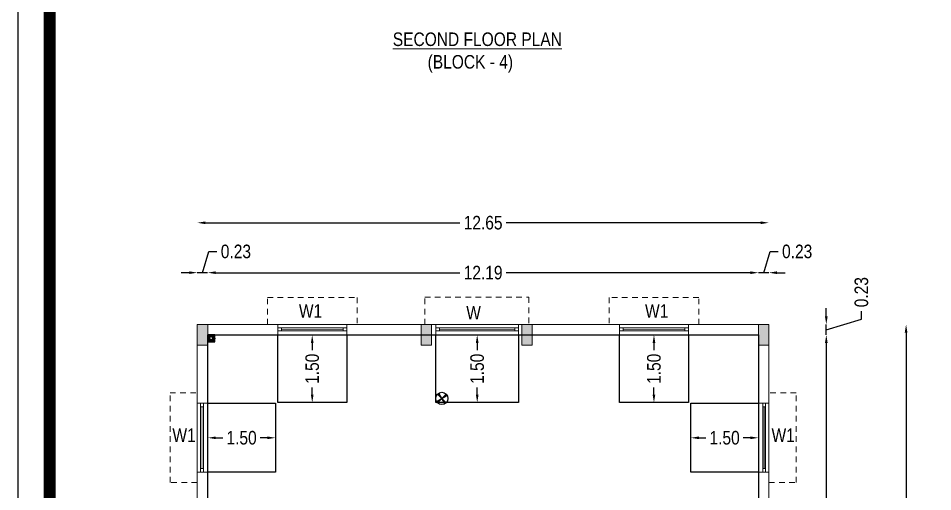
# Model space of a CAD drawing. Header units: metres. Extents: x 3750 to 6203, y 1588 to 3614.
# Drawn here: x 3757.34 to 3777.58, y 1770.24 to 1780.73 of the extents above; entities that cross this region are included whole.
import ezdxf

# ---------------------------------------------------------------- set-up
doc = ezdxf.new("R2010")
doc.units = ezdxf.units.M
doc.linetypes.add('HIDDEN2', pattern=[0.1875, 0.125, -0.0625])
for name, color, linetype in [('00', 7, 'Continuous'), ('BLK_4_FLR_0_CARPET_AREA', 14, 'Continuous'), ('BLK_4_FLR_0_REGULAR_ROOM_1', 2, 'Continuous'), ('BLK_4_FLR_0_ROOM_1_LIGHT_VENTILATION_1', 2, 'Continuous')]:
    doc.layers.add(name, color=color, linetype=linetype)
doc.styles.add('style2a', font='swissc.ttf')
doc.dimstyles.get("Standard").update_dxf_attribs({"dimtxt": 0.3, "dimasz": 0.18, "dimexe": 0.18, "dimexo": 0.0625, "dimgap": 0.09, "dimtad": 0, "dimzin": 0, "dimdsep": 46, "dimtxsty": 'style2a', "dimcen": 0.09, "dimse1": 1, "dimse2": 1, "dimadec": 0, "dimazin": 0, "dimtfac": 1, "dimtofl": 0, "dimtmove": 0, "dimatfit": 3, "dimfxl": 0, "dimtolj": 1, "dimtzin": 0, "dimarcsym": 0})

# ---------------------------------------------------------------- blocks, each defined once
blk = doc.blocks.new('*D478')
at = {"color": 0, "lineweight": -2, "ltscale": 10}
for p, q in [((3761.416705742695, 1775.096907240161), (3761.557462236202, 1775.56609555185)), ((3761.557462236202, 1775.56609555185), (3761.737462236201, 1775.56609555185)), ((3761.122405514097, 1775.096907240161), (3760.942405514096, 1775.096907240161)), ((3761.531005971294, 1775.096907240161), (3761.302405514096, 1775.096907240161)), ((3761.711005971295, 1775.096907240161), (3761.891005971294, 1775.096907240161))]:
    blk.add_line(p, q, dxfattribs=at)
at = {"color": 0, "ltscale": 10}
for points in [[(3761.122405514097, 1775.126907240161), (3761.122405514097, 1775.066907240162), (3761.302405514096, 1775.096907240161)], [(3761.711005971295, 1775.126907240161), (3761.711005971295, 1775.066907240162), (3761.531005971294, 1775.096907240161)]]:
    blk.add_solid(points, dxfattribs=at)
at = {"layer": 'Defpoints', "color": 0, "ltscale": 10}
for p in [(3761.302405514096, 1775.096907240161), (3761.302405514096, 1773.642789005001), (3761.531005971294, 1773.642789005001)]:
    blk.add_point(p, dxfattribs=at)
at = {"color": 0, "lineweight": 18, "ltscale": 10, "insert": (3762.156488210229, 1775.56609555185), "char_height": 0.3, "attachment_point": 5, "style": 'style2a'}
blk.add_mtext('\\A1;0.23', dxfattribs=at)
blk = doc.blocks.new('*D479')
at = {"color": 0, "lineweight": -2, "ltscale": 10}
for p, q in [((3761.712405514089, 1775.096907240161), (3767.114096085363, 1775.096907240161)), ((3773.541630812485, 1775.096907240161), (3768.139940241209, 1775.096907240161))]:
    blk.add_line(p, q, dxfattribs=at)
at = {"color": 0, "ltscale": 10}
for points in [[(3761.712405514089, 1775.126907240161), (3761.712405514089, 1775.066907240162), (3761.532405514089, 1775.096907240161)], [(3773.541630812485, 1775.126907240161), (3773.541630812485, 1775.066907240162), (3773.721630812485, 1775.096907240161)]]:
    blk.add_solid(points, dxfattribs=at)
at = {"layer": 'Defpoints', "color": 0, "ltscale": 10}
for p in [(3773.721630812485, 1775.096907240161), (3761.532405514089, 1773.200781530247), (3773.721630812485, 1773.200781530245)]:
    blk.add_point(p, dxfattribs=at)
at = {"color": 0, "lineweight": 18, "ltscale": 10, "insert": (3767.627018163287, 1775.096907240161), "char_height": 0.3, "attachment_point": 5, "style": 'style2a'}
blk.add_mtext('\\A1;12.19', dxfattribs=at)
blk = doc.blocks.new('*D480')
at = {"color": 0, "lineweight": -2, "ltscale": 10}
for p, q in [((3761.482405514092, 1776.202888820266), (3767.115362319137, 1776.202888820266)), ((3773.771630812496, 1776.202888820266), (3768.138674007449, 1776.202888820266))]:
    blk.add_line(p, q, dxfattribs=at)
at = {"color": 0, "ltscale": 10}
for points in [[(3761.482405514092, 1776.232888820266), (3761.482405514092, 1776.172888820266), (3761.302405514092, 1776.202888820266)], [(3773.771630812496, 1776.232888820266), (3773.771630812496, 1776.172888820266), (3773.951630812496, 1776.202888820266)]]:
    blk.add_solid(points, dxfattribs=at)
at = {"layer": 'Defpoints', "color": 0, "ltscale": 10}
for p in [(3761.302405514092, 1776.202888820266), (3761.302405514092, 1773.947589614621), (3773.951630812496, 1773.947589614621)]:
    blk.add_point(p, dxfattribs=at)
at = {"color": 0, "lineweight": 18, "ltscale": 10, "insert": (3767.627018163293, 1776.202888820266), "char_height": 0.3, "attachment_point": 5, "style": 'style2a'}
blk.add_mtext('\\A1;12.65', dxfattribs=at)
blk = doc.blocks.new('*D481')
at = {"color": 0, "lineweight": -2, "ltscale": 10}
for p, q in [((3773.837330583898, 1775.096907240161), (3773.978087077402, 1775.56609555185)), ((3773.978087077402, 1775.56609555185), (3774.158087077402, 1775.56609555185)), ((3773.543030355297, 1775.096907240161), (3773.363030355297, 1775.096907240161)), ((3773.951630812496, 1775.096907240161), (3773.723030355296, 1775.096907240161)), ((3774.131630812494, 1775.096907240161), (3774.311630812495, 1775.096907240161))]:
    blk.add_line(p, q, dxfattribs=at)
at = {"color": 0, "ltscale": 10}
for points in [[(3773.543030355297, 1775.126907240161), (3773.543030355297, 1775.066907240162), (3773.723030355296, 1775.096907240161)], [(3774.131630812494, 1775.126907240161), (3774.131630812494, 1775.066907240162), (3773.951630812496, 1775.096907240161)]]:
    blk.add_solid(points, dxfattribs=at)
at = {"layer": 'Defpoints', "color": 0, "ltscale": 10}
for p in [(3773.723030355296, 1775.096907240161), (3773.723030355296, 1773.642789005001), (3773.951630812496, 1773.642789005001)]:
    blk.add_point(p, dxfattribs=at)
at = {"color": 0, "lineweight": 18, "ltscale": 10, "insert": (3774.577113051428, 1775.56609555185), "char_height": 0.3, "attachment_point": 5, "style": 'style2a'}
blk.add_mtext('\\A1;0.23', dxfattribs=at)
blk = doc.blocks.new('*D482')
at = {"color": 0, "lineweight": -2, "ltscale": 10}
for p, q in [((3776.987203063287, 1773.767589614622), (3776.987203063287, 1762.274136659193)), ((3776.987203063287, 1749.743540846621), (3776.987203063287, 1761.23699380205))]:
    blk.add_line(p, q, dxfattribs=at)
at = {"color": 0, "ltscale": 10}
for points in [[(3776.957203063286, 1773.767589614622), (3777.017203063286, 1773.767589614622), (3776.987203063287, 1773.947589614621)], [(3776.957203063286, 1749.743540846621), (3777.017203063286, 1749.743540846621), (3776.987203063287, 1749.563540846621)]]:
    blk.add_solid(points, dxfattribs=at)
at = {"layer": 'Defpoints', "color": 0, "ltscale": 10}
for p in [(3773.951630812496, 1773.947589614621), (3776.987203063287, 1773.947589614621), (3773.951630812486, 1749.563540846621)]:
    blk.add_point(p, dxfattribs=at)
at = {"color": 0, "lineweight": 18, "ltscale": 10, "insert": (3776.987203063287, 1761.75556523062), "char_height": 0.3, "attachment_point": 5, "rotation": 90, "style": 'style2a'}
blk.add_mtext('\\A1;24.38', dxfattribs=at)
blk = doc.blocks.new('*D483')
at = {"color": 0, "lineweight": -2, "ltscale": 10}
for p, q in [((3775.221869776913, 1773.537589614621), (3775.221869776913, 1765.582687238905)), ((3775.221869776913, 1756.601551096955), (3775.221869776913, 1764.556453472671))]:
    blk.add_line(p, q, dxfattribs=at)
at = {"color": 0, "ltscale": 10}
for points in [[(3775.191869776913, 1773.537589614621), (3775.251869776913, 1773.537589614621), (3775.221869776913, 1773.717589614621)], [(3775.191869776913, 1756.601551096955), (3775.251869776913, 1756.601551096955), (3775.221869776913, 1756.421551096955)]]:
    blk.add_solid(points, dxfattribs=at)
at = {"layer": 'Defpoints', "color": 0, "ltscale": 10}
for p in [(3773.416687327618, 1773.717589614621), (3775.221869776913, 1773.717589614621), (3773.416687327613, 1756.421551096955)]:
    blk.add_point(p, dxfattribs=at)
at = {"color": 0, "lineweight": 18, "ltscale": 10, "insert": (3775.221869776913, 1765.069570355786), "char_height": 0.3, "attachment_point": 5, "rotation": 90, "style": 'style2a'}
blk.add_mtext('\\A1;17.30', dxfattribs=at)
blk = doc.blocks.new('*D484')
at = {"color": 0, "lineweight": -2, "ltscale": 10}
for p, q in [((3775.221869776886, 1774.127589614622), (3775.221869776886, 1774.307589614622)), ((3775.999434711952, 1774.065859095141), (3775.999434711952, 1774.245859095141)), ((3775.221869776886, 1773.832589614622), (3775.999434711952, 1774.065859095141)), ((3775.221869776886, 1773.717589614621), (3775.221869776886, 1773.947589614621)), ((3775.221869776886, 1773.537589614621), (3775.221869776886, 1773.357589614621))]:
    blk.add_line(p, q, dxfattribs=at)
at = {"color": 0, "ltscale": 10}
for points in [[(3775.191869776886, 1774.127589614622), (3775.251869776886, 1774.127589614622), (3775.221869776886, 1773.947589614621)], [(3775.191869776886, 1773.537589614621), (3775.251869776886, 1773.537589614621), (3775.221869776886, 1773.717589614621)]]:
    blk.add_solid(points, dxfattribs=at)
at = {"layer": 'Defpoints', "color": 0, "ltscale": 10}
for p in [(3773.416687327618, 1773.947589614621), (3775.221869776886, 1773.947589614621), (3773.416687327622, 1773.717589614621)]:
    blk.add_point(p, dxfattribs=at)
at = {"color": 0, "lineweight": 18, "ltscale": 10, "insert": (3775.999434711952, 1774.664885069165), "char_height": 0.3, "attachment_point": 5, "rotation": 90, "style": 'style2a'}
blk.add_mtext('\\A1;0.23', dxfattribs=at)
blk = doc.blocks.new('*D536')
at = {"layer": 'BLK_4_FLR_0_ROOM_1_LIGHT_VENTILATION_1', "color": 0, "lineweight": -2}
for p, q in [((3761.712405514077, 1771.438794651829), (3761.868639280312, 1771.438794651829)), ((3762.852405514078, 1771.438794651829), (3762.696171747844, 1771.438794651829))]:
    blk.add_line(p, q, dxfattribs=at)
at = {"layer": 'BLK_4_FLR_0_ROOM_1_LIGHT_VENTILATION_1', "color": 0}
for points in [[(3761.712405514077, 1771.468794651829), (3761.712405514077, 1771.408794651829), (3761.532405514078, 1771.438794651829)], [(3762.852405514078, 1771.468794651829), (3762.852405514078, 1771.408794651829), (3763.032405514078, 1771.438794651829)]]:
    blk.add_solid(points, dxfattribs=at)
at = {"layer": 'Defpoints', "color": 0}
for p in [(3761.532405514078, 1771.438794651829, 3.668906841115462), (3763.032405514078, 1771.438794651829, 3.668906841115462), (3763.032405514078, 1771.438794651829)]:
    blk.add_point(p, dxfattribs=at)
at = {"layer": 'BLK_4_FLR_0_ROOM_1_LIGHT_VENTILATION_1', "color": 0, "insert": (3762.282405514078, 1771.438794651829), "char_height": 0.3, "attachment_point": 5, "style": 'style2a'}
blk.add_mtext('\\A1;1.50', dxfattribs=at)
blk = doc.blocks.new('*D537')
at = {"layer": 'BLK_4_FLR_0_ROOM_1_LIGHT_VENTILATION_1', "color": 0, "lineweight": -2}
for p, q in [((3772.401630812471, 1771.438794651829), (3772.557864578704, 1771.438794651829)), ((3773.541630812471, 1771.438794651829), (3773.385397046236, 1771.438794651829))]:
    blk.add_line(p, q, dxfattribs=at)
at = {"layer": 'BLK_4_FLR_0_ROOM_1_LIGHT_VENTILATION_1', "color": 0}
for points in [[(3772.401630812471, 1771.468794651829), (3772.401630812471, 1771.408794651829), (3772.22163081247, 1771.438794651829)], [(3773.541630812471, 1771.468794651829), (3773.541630812471, 1771.408794651829), (3773.721630812471, 1771.438794651829)]]:
    blk.add_solid(points, dxfattribs=at)
at = {"layer": 'Defpoints', "color": 0}
for p in [(3772.22163081247, 1771.438794651829, 3.668906841115462), (3773.721630812471, 1771.438794651829, 3.668906841115462), (3773.721630812471, 1771.438794651829)]:
    blk.add_point(p, dxfattribs=at)
at = {"layer": 'BLK_4_FLR_0_ROOM_1_LIGHT_VENTILATION_1', "color": 0, "insert": (3772.97163081247, 1771.438794651829), "char_height": 0.3, "attachment_point": 5, "style": 'style2a'}
blk.add_mtext('\\A1;1.50', dxfattribs=at)
blk = doc.blocks.new('*D540')
at = {"layer": 'BLK_4_FLR_0_ROOM_1_LIGHT_VENTILATION_1', "color": 0, "lineweight": -2}
for p, q in [((3771.408195975124, 1773.537590162959), (3771.408195975124, 1773.381356396726)), ((3771.408195975124, 1772.39759016296), (3771.408195975124, 1772.553823929193))]:
    blk.add_line(p, q, dxfattribs=at)
at = {"layer": 'BLK_4_FLR_0_ROOM_1_LIGHT_VENTILATION_1', "color": 0}
for points in [[(3771.378195975124, 1773.537590162959), (3771.438195975124, 1773.537590162959), (3771.408195975124, 1773.717590162959)], [(3771.378195975124, 1772.39759016296), (3771.438195975124, 1772.39759016296), (3771.408195975124, 1772.21759016296)]]:
    blk.add_solid(points, dxfattribs=at)
at = {"layer": 'Defpoints', "color": 0}
for p in [(3771.40819597509, 1773.717590162959, 3.668906841115464), (3771.408195975124, 1773.717590162959), (3771.40819597509, 1772.21759016296, 3.668906841115464)]:
    blk.add_point(p, dxfattribs=at)
at = {"layer": 'BLK_4_FLR_0_ROOM_1_LIGHT_VENTILATION_1', "color": 0, "insert": (3771.408195975124, 1772.967590162958), "char_height": 0.3, "attachment_point": 5, "rotation": 90, "style": 'style2a'}
blk.add_mtext('\\A1;1.50', dxfattribs=at)
blk = doc.blocks.new('*D528')
at = {"layer": 'BLK_4_FLR_0_ROOM_1_LIGHT_VENTILATION_1', "color": 0, "lineweight": -2}
for p, q in [((3767.496354029417, 1773.537590162959), (3767.496354029417, 1773.381356396726)), ((3767.496354029417, 1772.39759016296), (3767.496354029417, 1772.553823929193))]:
    blk.add_line(p, q, dxfattribs=at)
at = {"layer": 'BLK_4_FLR_0_ROOM_1_LIGHT_VENTILATION_1', "color": 0}
for points in [[(3767.466354029416, 1773.537590162959), (3767.526354029416, 1773.537590162959), (3767.496354029417, 1773.717590162959)], [(3767.466354029416, 1772.39759016296), (3767.526354029416, 1772.39759016296), (3767.496354029417, 1772.21759016296)]]:
    blk.add_solid(points, dxfattribs=at)
at = {"layer": 'Defpoints', "color": 0}
for p in [(3767.496354029378, 1773.717590162959, 3.668906841115464), (3767.496354029417, 1773.717590162959), (3767.496354029378, 1772.21759016296, 3.668906841115464)]:
    blk.add_point(p, dxfattribs=at)
at = {"layer": 'BLK_4_FLR_0_ROOM_1_LIGHT_VENTILATION_1', "color": 0, "insert": (3767.496354029416, 1772.967590162958), "char_height": 0.3, "attachment_point": 5, "rotation": 90, "style": 'style2a'}
blk.add_mtext('\\A1;1.50', dxfattribs=at)
blk = doc.blocks.new('*D529')
at = {"layer": 'BLK_4_FLR_0_ROOM_1_LIGHT_VENTILATION_1', "color": 0, "lineweight": -2}
for p, q in [((3763.845840351527, 1773.537590162959), (3763.845840351527, 1773.381356396725)), ((3763.845840351527, 1772.397590162959), (3763.845840351527, 1772.553823929193))]:
    blk.add_line(p, q, dxfattribs=at)
at = {"layer": 'BLK_4_FLR_0_ROOM_1_LIGHT_VENTILATION_1', "color": 0}
for points in [[(3763.815840351526, 1773.537590162959), (3763.875840351528, 1773.537590162959), (3763.845840351527, 1773.717590162959)], [(3763.815840351526, 1772.397590162959), (3763.875840351528, 1772.397590162959), (3763.845840351527, 1772.217590162959)]]:
    blk.add_solid(points, dxfattribs=at)
at = {"layer": 'Defpoints', "color": 0}
for p in [(3763.84584035149, 1773.717590162959, 3.668906841115462), (3763.845840351527, 1773.717590162959), (3763.84584035149, 1772.217590162959, 3.668906841115462)]:
    blk.add_point(p, dxfattribs=at)
at = {"layer": 'BLK_4_FLR_0_ROOM_1_LIGHT_VENTILATION_1', "color": 0, "insert": (3763.845840351526, 1772.967590162958), "char_height": 0.3, "attachment_point": 5, "rotation": 90, "style": 'style2a'}
blk.add_mtext('\\A1;1.50', dxfattribs=at)
blk = doc.blocks.new('auto-sprinkler')
at = {"layer": '00'}
h = blk.add_hatch(color=161, dxfattribs=at)
h.dxf.hatch_style = 1
h.paths.add_polyline_path([(5.82e-14, -1.293e-13), (-0.0750000000000014, 0.1299038105677039, 0.0655434628151658), (-0.106066017177958, 0.1060660171780574)])
h.paths.add_polyline_path([(-1.805e-13, -6.54e-14), (0.1299038105676527, 0.0749999999999943, 0.0655434628153172), (0.1060660171779424, 0.1060660171780148)])
h.paths.add_polyline_path([(0.0749999999999432, -0.1299038105676598, 0.0655434628150144), (0.1060660171778358, -0.1060660171780774), (5.83e-14, -1.293e-13)])
h.paths.add_polyline_path([(-0.129903810567711, -0.0749999999999502, 0.0655434628151658), (-0.1060660171780645, -0.1060660171779068), (-1.804e-13, -6.53e-14)])
at = {"layer": '00', "color": 170}
for points in [[(-0.1299038105676409, -0.0749999999999098), (0.1299038105675827, 0.0749999999999538)], [(-0.1060660171781656, -0.1060660171780079), (0.1060660171777663, 0.1060660171778387)], [(0.1060660171777663, -0.1060660171780079), (-0.1060660171778245, 0.106066017177924)], [(0.0749999999999027, -0.1299038105675898), (-0.0749999999999609, 0.1299038105676338)]]:
    blk.add_lwpolyline(points, dxfattribs=at)
blk.add_circle((-2.91e-14, 2.2e-14), 0.15, dxfattribs=at)
blk = doc.blocks.new('firehose')
for color, points in [(1, [(17.86590924663701, -33.80699138375383, -0.116019250224305), (19.87579712504467, -42.77884124641268, 8.409187339897612), (14.59864054587834, -51.09568462217719), (14.77462580959121, -50.77462580962811, 0.1304771358826283), (16.87429619267437, -42.26563069466236, -8.334124280871839)]), (1, [(14.77462580960812, -50.77462580959722), (16.97056274847867, -52.97056274847321, 1.016121270503578), (-17.69770766127203, -32.71501239939127, 0.1199886114363758), (-17.22691750119171, -41.21855472397618, -1.237160893247075)]), (46, [(11.7215557009913, -56.1764135710655), (11.1782557328388, -55.44013883738443), (13.28999017388378, -53.48312164735034), (14.77462580960855, -50.77462580959764), (16.97056274848546, -52.97056274848), (14.64841727244311, -54.01667111922507)])]:
    blk.add_hatch(color=color).paths.add_polyline_path(points)
at = {"color": 240}
blk.add_lwpolyline([(-36, -72), (36, -72), (36, 0), (-36, 0)], close=True, dxfattribs=at)
at = {"color": 46}
blk.add_lwpolyline([(11.7215557009913, -56.1764135710655), (11.1782557328388, -55.44013883738443), (13.28999017388378, -53.48312164735034), (14.77462580960855, -50.77462580959764), (16.97056274848546, -52.97056274848), (14.64841727244311, -54.01667111922507)], close=True, dxfattribs=at)
at = {"color": 240}
for radius in [36, 33, 30, 27, 24]:
    blk.add_circle((0, -36), radius, dxfattribs=at)
for centre, radius, start, end in [((0, -36), 21, 341.1675392881562, 315.0000000001473), ((0, -36), 18, 6.997948917371504, 339.6294282853439), ((-0.2015950538298057, -42.56555608450435), 20.07852502711841, 328.7873606831993, 150.6199113101466), ((-0.2015950538298057, -42.56555608450435), 17.0785250271184, 331.2710783775393, 175.476322851673)]:
    blk.add_arc(centre, radius, start, end, dxfattribs=at)

msp = doc.modelspace()

# ---------------------------------------------------------------- hatches: boundary and pattern name
at = {"lineweight": 18, "ltscale": 10}
h = msp.add_hatch(color=256, dxfattribs=at)
h.dxf.hatch_style = 1
h.paths.add_polyline_path([(3761.302405514083, 1773.48758961462), (3761.532405514085, 1773.48758961462), (3761.532405514085, 1773.94758961462), (3761.302405514083, 1773.94758961462)])
h = msp.add_hatch(color=256, dxfattribs=at)
h.dxf.hatch_style = 1
h.paths.add_polyline_path([(3766.254015877275, 1773.487589614621), (3766.484015877275, 1773.487589614621), (3766.484015877275, 1773.947589614621), (3766.254015877275, 1773.947589614621)])
h = msp.add_hatch(color=256, dxfattribs=at)
h.dxf.hatch_style = 1
h.paths.add_polyline_path([(3768.481630812477, 1773.487589614617), (3768.711630812479, 1773.487589614617), (3768.711630812479, 1773.947589614617), (3768.481630812477, 1773.947589614617)])
h = msp.add_hatch(color=256, dxfattribs=at)
h.dxf.hatch_style = 1
h.paths.add_polyline_path([(3773.721630812481, 1773.487589614621), (3773.951630812483, 1773.487589614621), (3773.951630812483, 1773.947589614621), (3773.721630812481, 1773.947589614621)])

# ---------------------------------------------------------------- linework, layer by layer
for p, q in [((3761.302405514078, 1749.56354084662, 3.668906841115462), (3761.302405514078, 1773.947589614621, 3.668906841115462)), ((3761.302405514078, 1773.947589614621, 3.668906841115462), (3773.951630812471, 1773.947589614621, 3.668906841115462)), ((3773.951630812471, 1773.947589614621, 3.668906841115462), (3773.951630812471, 1749.56354084662, 3.668906841115462)), ((3761.532405514078, 1749.79354084662, 3.668906841115462), (3761.532405514078, 1773.71758961462, 3.668906841115462)), ((3761.532405514078, 1773.71758961462, 3.668906841115462), (3773.721630812471, 1773.71758961462, 3.668906841115462)), ((3773.721630812471, 1773.71758961462, 3.668906841115462), (3773.721630812471, 1749.79354084662, 3.668906841115462))]:
    msp.add_line(p, q, dxfattribs=at)
at = {"lineweight": 18}
for p, q in [((3763.081239132283, 1773.717590162958, 7.337813682230928), (3763.081239132283, 1773.946190620157, 7.337813682230928)), ((3764.610441570687, 1773.717590162958, 7.337813682230928), (3764.610441570687, 1773.946190620157, 7.337813682230928)), ((3766.581354029375, 1773.7175901849, 7.337813682230928), (3766.581354029375, 1773.946190642097, 7.337813682230928)), ((3768.411354029377, 1773.7175901849, 7.337813682230928), (3768.411354029377, 1773.946190642097, 7.337813682230928)), ((3770.643594755885, 1773.717590162958, 7.337813682230928), (3770.643594755885, 1773.946190620157, 7.337813682230928)), ((3772.172797194289, 1773.717590162958, 7.337813682230928), (3772.172797194289, 1773.946190620157, 7.337813682230928)), ((3764.610441570687, 1773.873624989543, 7.337813682230928), (3763.081239132283, 1773.873624989543, 7.337813682230928)), ((3764.610441570687, 1773.809626899182, 7.337813682230928), (3763.081239132283, 1773.809626899182, 7.337813682230928)), ((3763.162449283467, 1773.873624989543, 7.337813682230928), (3763.162449283467, 1773.809626899182, 7.337813682230928)), ((3764.529231419504, 1773.873624989543, 7.337813682230928), (3764.529231419504, 1773.809626899182, 7.337813682230928)), ((3768.411354029377, 1773.873625011484, 7.337813682230928), (3766.581354029375, 1773.873625011484, 7.337813682230928)), ((3768.411354029377, 1773.809626921122, 7.337813682230928), (3766.581354029375, 1773.809626921122, 7.337813682230928)), ((3766.662564180559, 1773.873625011484, 7.337813682230928), (3766.662564180559, 1773.809626921122, 7.337813682230928)), ((3768.330143878194, 1773.873625011484, 7.337813682230928), (3768.330143878194, 1773.809626921122, 7.337813682230928)), ((3770.643594755885, 1773.873624989543, 7.337813682230928), (3772.172797194289, 1773.873624989543, 7.337813682230928)), ((3770.643594755885, 1773.809626899182, 7.337813682230928), (3772.172797194289, 1773.809626899182, 7.337813682230928)), ((3770.724804907069, 1773.873624989543, 7.337813682230928), (3770.724804907069, 1773.809626899182, 7.337813682230928)), ((3772.091587043104, 1773.873624989543, 7.337813682230928), (3772.091587043104, 1773.809626899182, 7.337813682230928)), ((3761.53100670809, 1772.20339587103, 3.668906841115462), (3761.302406250892, 1772.20339587103, 3.668906841115462)), ((3761.374971881506, 1772.20339587103, 3.668906841115462), (3761.374971881506, 1770.674193432629, 3.668906841115462)), ((3761.374971881506, 1772.122185719846, 3.668906841115462), (3761.438969971867, 1772.122185719846, 3.668906841115462)), ((3761.438969971867, 1772.20339587103, 3.668906841115462), (3761.438969971867, 1770.674193432629, 3.668906841115462)), ((3773.723029618482, 1772.20339587103, 3.668906841115462), (3773.951630075681, 1772.20339587103, 3.668906841115462)), ((3773.815066354707, 1772.20339587103, 3.668906841115462), (3773.815066354707, 1770.674193432629, 3.668906841115462)), ((3773.879064445067, 1772.122185719846, 3.668906841115462), (3773.815066354707, 1772.122185719846, 3.668906841115462)), ((3773.879064445067, 1772.20339587103, 3.668906841115462), (3773.879064445067, 1770.674193432629, 3.668906841115462)), ((3761.53100670809, 1770.674193432629, 3.668906841115462), (3761.302406250892, 1770.674193432629, 3.668906841115462)), ((3761.374971881506, 1770.755403583812, 3.668906841115462), (3761.438969971867, 1770.755403583812, 3.668906841115462)), ((3773.723029618482, 1770.674193432629, 3.668906841115462), (3773.951630075681, 1770.674193432629, 3.668906841115462)), ((3773.879064445067, 1770.755403583812, 3.668906841115462), (3773.815066354707, 1770.755403583812, 3.668906841115462))]:
    msp.add_line(p, q, dxfattribs=at)
msp.add_lwpolyline([(3757.340824743216, 1816.196221668608), (3848.905597230973, 1816.196221668608), (3848.905597230973, 1743.750970660079), (3757.340824743216, 1743.750970660079)], close=True)
at = {"const_width": 0.2621787911690192}
msp.add_lwpolyline([(3758.035644861156, 1744.445790778017), (3848.21077711303, 1744.445790778017), (3848.21077711303, 1815.501401550668), (3758.035644861156, 1815.501401550668)], close=True, dxfattribs=at)
at = {"linetype": 'HIDDEN2', "lineweight": 18}
for points, elevation in [([(3762.854830087104, 1773.946191356956), (3762.854830087104, 1774.550082338434), (3764.840441570687, 1774.550082338434), (3764.840441570687, 1773.946191356956)], 7.337813682230928), ([(3766.33627160173, 1773.947590764116), (3766.33627160173, 1774.551481745594), (3768.635474040131, 1774.551481745594), (3768.635474040131, 1773.947590764116)], 3.668906841115462), ([(3772.39920623947, 1773.946191356956), (3772.39920623947, 1774.550082338434), (3770.413594755885, 1774.550082338434), (3770.413594755885, 1773.946191356956)], 7.337813682230928), ([(3761.302405514092, 1770.447784387449), (3760.698514532614, 1770.447784387449), (3760.698514532614, 1772.43339587103), (3761.302405514092, 1772.43339587103)], 3.668906841115462), ([(3773.95163081248, 1770.447784387449), (3774.555521793959, 1770.447784387449), (3774.555521793959, 1772.43339587103), (3773.95163081248, 1772.43339587103)], 3.668906841115462)]:
    msp.add_lwpolyline(points, dxfattribs=dict(at, elevation=elevation))
at = {"lineweight": 18, "ltscale": 10, "elevation": 3.668906841115462}
for points in [[(3761.53240551408, 1773.48758961462), (3761.302405514083, 1773.48758961462), (3761.302405514083, 1773.94758961462), (3761.532405514085, 1773.94758961462), (3761.532405514085, 1773.48758961462)], [(3766.484015877271, 1773.487589614621), (3766.254015877275, 1773.487589614621), (3766.254015877275, 1773.947589614621), (3766.484015877275, 1773.947589614621), (3766.484015877275, 1773.487589614621)], [(3768.711630812475, 1773.487589614617), (3768.481630812477, 1773.487589614617), (3768.481630812477, 1773.947589614617), (3768.711630812479, 1773.947589614617), (3768.711630812479, 1773.487589614617)], [(3773.95163081248, 1773.487589614621), (3773.721630812481, 1773.487589614621), (3773.721630812481, 1773.947589614621), (3773.951630812483, 1773.947589614621), (3773.951630812483, 1773.487589614621)]]:
    msp.add_lwpolyline(points, dxfattribs=at)
at = {"lineweight": 18, "const_width": 0.0190500381}
for points, elevation in [([(3764.529231419504, 1773.841625944361), (3763.162449283467, 1773.841625944361)], 7.337813682230928), ([(3768.330143878194, 1773.841625966301), (3766.662564180559, 1773.841625966301)], 7.337813682230928), ([(3770.724804907069, 1773.841625944361), (3772.091587043104, 1773.841625944361)], 7.337813682230928), ([(3761.406970926687, 1772.122185719846), (3761.406970926687, 1770.755403583812)], 3.668906841115462), ([(3773.847065399885, 1772.122185719846), (3773.847065399885, 1770.755403583812)], 3.668906841115462)]:
    msp.add_lwpolyline(points, dxfattribs=dict(at, elevation=elevation))
at = {"layer": 'BLK_4_FLR_0_CARPET_AREA', "elevation": 3.668906841115462}
msp.add_lwpolyline([(3761.532405514078, 1773.71758961462), (3773.721630812471, 1773.71758961462), (3773.721630812471, 1756.421551096954), (3761.532405514078, 1756.421551096954)], close=True, dxfattribs=at)
at = {"layer": 'BLK_4_FLR_0_REGULAR_ROOM_1', "color": 2, "elevation": 3.668906841115462}
msp.add_lwpolyline([(3761.532405514078, 1773.71758961462), (3773.721630812471, 1773.71758961462), (3773.721630812471, 1756.421551096954), (3761.532405514078, 1756.421551096954)], close=True, dxfattribs=at)
at = {"layer": 'BLK_4_FLR_0_ROOM_1_LIGHT_VENTILATION_1', "color": 2}
for points, elevation in [([(3763.081239132286, 1772.217590162958), (3763.081239132286, 1773.717590162958), (3764.610441570688, 1773.717590162958), (3764.610441570688, 1772.217590162958)], 11.00672052334618), ([(3766.581354029373, 1772.217590162959), (3766.581354029373, 1773.717590162958), (3768.411354029377, 1773.717590162958), (3768.411354029377, 1772.217590162959)], 7.337813682230928), ([(3770.643594755887, 1772.217590162959), (3770.643594755887, 1773.717590162958), (3772.172797194289, 1773.717590162958), (3772.172797194289, 1772.217590162959)], 7.337813682230928), ([(3761.532405514078, 1772.20339587103), (3763.032405514078, 1772.20339587103), (3763.032405514078, 1770.674193432629), (3761.532405514078, 1770.674193432629)], 3.668906841115462), ([(3772.22163081247, 1772.20339587103), (3773.721630812471, 1772.20339587103), (3773.721630812471, 1770.674193432629), (3772.22163081247, 1770.674193432629)], 3.668906841115462)]:
    msp.add_lwpolyline(points, close=True, dxfattribs=dict(at, elevation=elevation))

# ---------------------------------------------------------------- block references
at = {"xscale": 0.0021553039098793, "yscale": 0.0021553039098793, "zscale": 0.0021553039098793, "rotation": 180}
msp.add_blockref('firehose', (3761.609996454832, 1773.562407733109, 3.668906841115462), dxfattribs=at)
at = {"xscale": 0.9078596091205212, "yscale": 0.9078596091205212, "zscale": 0.9078596091205212}
msp.add_blockref('auto-sprinkler', (3766.714015877261, 1772.31016693887, 3.668906841115511), dxfattribs=at)

# ---------------------------------------------------------------- texts
at = {"lineweight": 18, "style": 'style2a'}
for s, p in [('W1', (3763.550868619917, 1774.0982207888, 3.668906841115462)), ('W', (3767.253945836195, 1774.061066163)), ('W1', (3771.210377511991, 1774.0982207888, 3.668906841115462)), ('W1', (3760.751071289707, 1771.346459112804)), ('W1', (3774.010174842203, 1771.346459112804))]:
    msp.add_text(s, height=0.3, dxfattribs=at).set_placement(p)
at = {"lineweight": 18, "insert": (3764.005600577446, 1780.418495344392), "char_height": 0.3, "width": 6.773665291131103, "attachment_point": 1, "style": 'style2a'}
msp.add_mtext('\\A1;{\\W8.49092;\\L  \\W1;SECOND FLOOR PLAN\\P\\W8.3495;\\l   }(BLOCK - 4)', dxfattribs=at)

# ---------------------------------------------------------------- dimensions: what is measured, and where the dimension line sits
at = {"lineweight": 18, "ltscale": 10}
for base, p1, p2, override, picture, middle in [((3761.302405514092, 1776.202888820266, 3.668906841115462), (3773.951630812496, 1773.947589614621, 3.668906841115462), (3761.302405514092, 1773.947589614621, 3.668906841115462), {"dimtxt": 0.3, "dimdec": 2, "dimtxsty": 'style2a'}, '*D480', (3767.627018163293, 1776.202888820266, 3.668906841115462)), ((3761.302405514096, 1775.096907240161, 3.668906841115462), (3761.531005971294, 1773.642789005001, 3.668906841115462), (3761.302405514096, 1773.642789005001, 3.668906841115462), {"dimtmove": 1}, '*D478', (3761.827462236202, 1775.56609555185, 3.668906841115462)), ((3773.723030355296, 1775.096907240161, 3.668906841115462), (3773.951630812496, 1773.642789005001, 3.668906841115462), (3773.723030355296, 1773.642789005001, 3.668906841115462), {"dimtmove": 1}, '*D481', (3774.248087077403, 1775.56609555185, 3.668906841115462)), ((3773.721630812485, 1775.096907240161, 3.668906841115462), (3761.532405514089, 1773.200781530247, 3.668906841115462), (3773.721630812485, 1773.200781530245, 3.668906841115462), {"dimtmove": 1}, '*D479', (3767.627018163287, 1775.096907240161, 3.668906841115462))]:
    dim = msp.add_linear_dim(base=base, p1=p1, p2=p2, dimstyle='Standard', override=override, dxfattribs=at)
    dim.commit()
    dim.dimension.update_dxf_attribs({"geometry": picture, "text_midpoint": middle})
for base, p1, p2, override, picture, middle in [((3775.221869776886, 1773.947589614621, 3.668906841115462), (3773.41668732762, 1773.71758961462, 3.668906841115462), (3773.416687327616, 1773.947589614621, 3.668906841115462), {"dimtmove": 1}, '*D484', (3775.999434711952, 1774.335859095138, 3.668906841115462)), ((3776.987203063287, 1773.947589614621, 3.668906841115462), (3773.951630812483, 1749.56354084662, 3.668906841115462), (3773.951630812496, 1773.947589614621, 3.668906841115462), {"dimtxt": 0.3, "dimdec": 2, "dimtxsty": 'style2a'}, '*D482', (3776.987203063287, 1761.75556523062, 3.668906841115462)), ((3775.221869776913, 1773.717589614621, 3.668906841115462), (3773.416687327613, 1756.421551096954, 3.668906841115462), (3773.416687327616, 1773.71758961462, 3.668906841115462), {"dimtmove": 1}, '*D483', (3775.221869776913, 1765.069570355786, 3.668906841115462))]:
    dim = msp.add_linear_dim(base=base, p1=p1, p2=p2, angle=90, dimstyle='Standard', override=override, dxfattribs=at)
    dim.commit()
    dim.dimension.update_dxf_attribs({"geometry": picture, "text_midpoint": middle})
at = {"layer": 'BLK_4_FLR_0_ROOM_1_LIGHT_VENTILATION_1', "color": 232}
for base, p1, p2, picture, middle in [((3763.845840351527, 1773.717590162959, 7.337813682230716), (3763.845840351487, 1772.217590162958, 11.00672052334618), (3763.845840351487, 1773.717590162958, 11.00672052334618), '*D529', (3763.845840351526, 1772.967590162958, 7.337813682230716)), ((3767.496354029417, 1773.717590162959, 3.668906841115462), (3767.496354029375, 1772.217590162959, 7.337813682230928), (3767.496354029375, 1773.717590162958, 7.337813682230928), '*D528', (3767.496354029416, 1772.967590162958, 3.668906841115462)), ((3771.408195975124, 1773.717590162959, 3.668906841115462), (3771.40819597509, 1772.217590162959, 7.337813682230928), (3771.40819597509, 1773.717590162958, 7.337813682230928), '*D540', (3771.408195975124, 1772.967590162958, 3.668906841115462))]:
    dim = msp.add_linear_dim(base=base, p1=p1, p2=p2, angle=90, dimstyle='Standard', override={"dimtxt": 0.3, "dimdec": 2, "dimtxsty": 'style2a'}, dxfattribs=at)
    dim.commit()
    dim.dimension.update_dxf_attribs({"geometry": picture, "text_midpoint": middle})
for base, p1, p2, picture, middle in [((3763.032405514078, 1771.438794651829), (3761.532405514078, 1771.438794651829, 3.668906841115462), (3763.032405514078, 1771.438794651829, 3.668906841115462), '*D536', (3762.282405514078, 1771.438794651829)), ((3773.721630812471, 1771.438794651829), (3772.22163081247, 1771.438794651829, 3.668906841115462), (3773.721630812471, 1771.438794651829, 3.668906841115462), '*D537', (3772.97163081247, 1771.438794651829))]:
    dim = msp.add_linear_dim(base=base, p1=p1, p2=p2, dimstyle='Standard', override={"dimtxt": 0.3, "dimdec": 2, "dimtxsty": 'style2a'}, dxfattribs=at)
    dim.commit()
    dim.dimension.update_dxf_attribs({"geometry": picture, "text_midpoint": middle})

doc.saveas('drawing.dxf')
